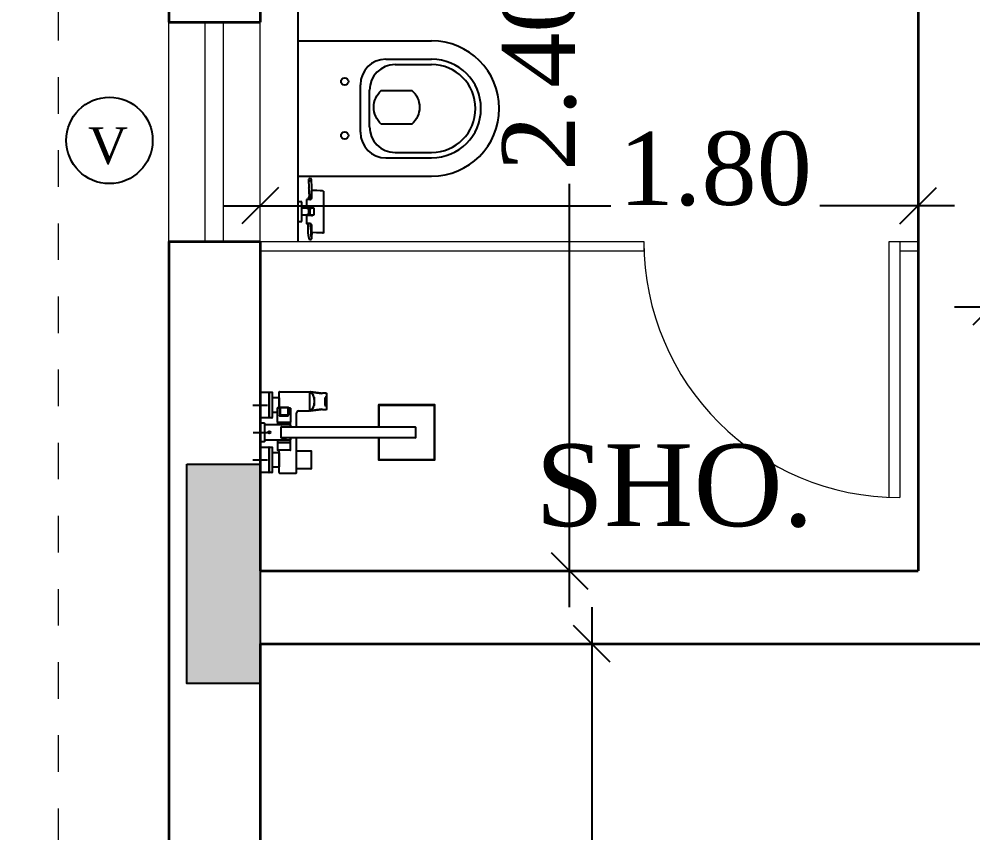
# Model space of a CAD drawing. Header units: metres. Extents: x 503482 to 1007323, y 2781056 to 5562345.
# Drawn here: x 503506.252 to 503508.861, y 2781136.259 to 2781138.485 of the extents above; entities that cross this region are included whole.
import ezdxf

# ---------------------------------------------------------------- set-up
doc = ezdxf.new("R2010")
doc.units = ezdxf.units.M
doc.header["$LTSCALE"] = 10
doc.header["$MEASUREMENT"] = 0
doc.header["$PDMODE"] = 3
doc.linetypes.add('HIDDEN', pattern=[0.375, 0.25, -0.125])
doc.layers.get('0').update_dxf_attribs({"linetype": 'CONTINUOUS'})
doc.layers.get('DEFPOINTS').update_dxf_attribs({"linetype": 'CONTINUOUS'})
for name, color, linetype, lineweight in [('01 wall', 4, 'CONTINUOUS', 35), ('01_WALLS', 7, 'CONTINUOUS', 25), ('S-TIE BEAM', 3, 'CONTINUOUS', 25), ('TEXT', 254, 'CONTINUOUS', 13), ('WINDOW', 5, 'CONTINUOUS', 9)]:
    doc.layers.add(name, color=color, linetype=linetype, lineweight=lineweight)
for name, color, linetype in [('FUR', 31, 'CONTINUOUS'), ('IDS_FIXT', 31, 'CONTINUOUS'), ('S-COL', 6, 'CONTINUOUS'), ('S-COL HATCH', 161, 'CONTINUOUS')]:
    doc.layers.add(name, color=color, linetype=linetype)
doc.styles.add('AREAL', font='times.ttf')
doc.dimstyles.new('bdc-1-100-A', dxfattribs={"dimtxt": 0.2, "dimasz": 0.1, "dimexe": 0, "dimexo": 0, "dimgap": 0.05, "dimtad": 1, "dimzin": 7, "dimdsep": 46, "dimtxsty": 'AREAL', "dimblk": 'OBLIQUE', "dimcen": 0.001, "dimdle": 0.1, "dimse1": 1, "dimse2": 1, "dimclrd": 15, "dimclre": 8, "dimclrt": 3, "dimadec": 0, "dimazin": 0, "dimtfac": 1, "dimtix": 1, "dimtmove": 2, "dimatfit": 3, "dimldrblk": 'OBLIQUE', "dimfxl": 0.1, "dimtolj": 1, "dimtzin": 0, "dimlwe": 5, "dimarcsym": 0})

# ---------------------------------------------------------------- blocks, each defined once
blk = doc.blocks.new('A$Ca7303c29')
at = {"layer": 'S-COL HATCH', "ltscale": 0.04}
h = blk.add_hatch(color=161, dxfattribs=at)
h.dxf.hatch_style = 1
h.paths.add_polyline_path([(-0.1, -9.0088), (0.1, -9.0088), (0.1, -9.6088), (-0.1, -9.6088)])
at = {"layer": 'S-COL', "color": 6, "ltscale": 0.04}
blk.add_lwpolyline([(-0.1, -9.0088), (0.1, -9.0088), (0.1, -9.6088), (-0.1, -9.6088)], close=True, dxfattribs=at)
blk = doc.blocks.new('_Oblique')
at = {"color": 0, "linetype": 'ByBlock', "lineweight": -2}
blk.add_line((-0.5, -0.5), (0.5, 0.5), dxfattribs=at)
blk = doc.blocks.new('*D695')
at = {"layer": '01_WALLS', "color": 15, "linetype": 'Continuous', "lineweight": -2, "ltscale": 0.04, "transparency": 16777216}
blk.add_line((503507.8186, 2781136.8765), (503507.8186, 2781133.0765), dxfattribs=at)
at = {"layer": 'DEFPOINTS', "color": 0, "ltscale": 0.04, "transparency": 16777216}
for p in [(503508.4838, 2781136.7765), (503507.8186, 2781133.1765), (503508.2112, 2781133.1765)]:
    blk.add_point(p, dxfattribs=at)
at = {"layer": '01_WALLS', "color": 15, "lineweight": -2, "ltscale": 0.04, "transparency": 16777216, "xscale": 0.1, "yscale": 0.1, "zscale": 0.1}
for p, rotation in [((503507.8186, 2781136.7765), 90), ((503507.8186, 2781133.1765), 270)]:
    blk.add_blockref('_Oblique', p, dxfattribs=dict(at, rotation=rotation))
at = {"layer": '01_WALLS', "color": 3, "lineweight": 5, "ltscale": 0.04, "transparency": 16777216, "insert": (503507.5783, 2781135.1801), "char_height": 0.2, "attachment_point": 5, "rotation": 90, "style": 'AREAL'}
blk.add_mtext('\\A1;3.60', dxfattribs=at)
blk = doc.blocks.new('*D697')
at = {"layer": '01_WALLS', "color": 15, "linetype": 'Continuous', "lineweight": -2, "ltscale": 0.04, "transparency": 16777216}
for p, q in [((503506.8112, 2781137.9748), (503507.8704, 2781137.9748)), ((503508.8112, 2781137.9748), (503508.4421, 2781137.9748))]:
    blk.add_line(p, q, dxfattribs=at)
at = {"layer": 'DEFPOINTS', "color": 0, "ltscale": 0.04, "transparency": 16777216}
for p in [(503508.7112, 2781138.3217), (503506.9112, 2781138.2217), (503508.7112, 2781137.9748)]:
    blk.add_point(p, dxfattribs=at)
at = {"layer": '01_WALLS', "color": 15, "lineweight": -2, "ltscale": 0.04, "transparency": 16777216, "xscale": 0.1, "yscale": 0.1, "zscale": 0.1, "rotation": 180}
blk.add_blockref('_Oblique', (503506.9112, 2781137.9748), dxfattribs=at)
at = {"layer": '01_WALLS', "color": 15, "lineweight": -2, "ltscale": 0.04, "transparency": 16777216, "xscale": 0.1, "yscale": 0.1, "zscale": 0.1}
blk.add_blockref('_Oblique', (503508.7112, 2781137.9748), dxfattribs=at)
at = {"layer": '01_WALLS', "color": 3, "lineweight": 5, "ltscale": 0.04, "transparency": 16777216, "insert": (503508.1563, 2781138.0748), "char_height": 0.2, "attachment_point": 5, "style": 'AREAL'}
blk.add_mtext('\\A1;1.80', dxfattribs=at)
blk = doc.blocks.new('*D698')
at = {"layer": '01_WALLS', "color": 15, "linetype": 'Continuous', "lineweight": -2, "ltscale": 0.04, "transparency": 16777216}
for p, q in [((503507.7574, 2781139.4765), (503507.7574, 2781138.6344)), ((503507.7574, 2781136.8765), (503507.7574, 2781138.0345))]:
    blk.add_line(p, q, dxfattribs=at)
at = {"layer": 'DEFPOINTS', "color": 0, "ltscale": 0.04, "transparency": 16777216}
for p in [(503507.8112, 2781139.3765), (503507.7574, 2781136.9765), (503508.1112, 2781136.9765)]:
    blk.add_point(p, dxfattribs=at)
at = {"layer": '01_WALLS', "color": 15, "lineweight": -2, "ltscale": 0.04, "transparency": 16777216, "xscale": 0.1, "yscale": 0.1, "zscale": 0.1}
for p, rotation in [((503507.7574, 2781139.3765), 90), ((503507.7574, 2781136.9765), 270)]:
    blk.add_blockref('_Oblique', p, dxfattribs=dict(at, rotation=rotation))
at = {"layer": '01_WALLS', "color": 3, "lineweight": 5, "ltscale": 0.04, "transparency": 16777216, "insert": (503507.6753, 2781138.3345), "char_height": 0.2, "attachment_point": 5, "rotation": 90, "style": 'AREAL'}
blk.add_mtext('\\A1;2.40', dxfattribs=at)
blk = doc.blocks.new('*D705')
at = {"layer": '01_WALLS', "color": 15, "linetype": 'Continuous', "lineweight": -2, "ltscale": 0.04, "transparency": 16777216}
blk.add_line((503505.8163, 2781147.0265), (503505.8163, 2781128.7265), dxfattribs=at)
at = {"layer": 'DEFPOINTS', "color": 0, "ltscale": 0.04, "transparency": 16777216}
for p in [(503506.6612, 2781146.9265), (503505.8163, 2781128.8265), (503506.6612, 2781128.8265)]:
    blk.add_point(p, dxfattribs=at)
at = {"layer": '01_WALLS', "color": 15, "lineweight": -2, "ltscale": 0.04, "transparency": 16777216, "xscale": 0.1, "yscale": 0.1, "zscale": 0.1}
for p, rotation in [((503505.8163, 2781146.9265), 90), ((503505.8163, 2781128.8265), 270)]:
    blk.add_blockref('_Oblique', p, dxfattribs=dict(at, rotation=rotation))
at = {"layer": '01_WALLS', "color": 3, "lineweight": 5, "ltscale": 0.04, "transparency": 16777216, "insert": (503505.6642, 2781137.8765), "char_height": 0.2, "attachment_point": 5, "rotation": 90, "style": 'AREAL'}
blk.add_mtext('\\A1;18.10', dxfattribs=at)
blk = doc.blocks.new('*D715')
at = {"layer": '01_WALLS', "color": 15, "linetype": 'Continuous', "lineweight": -2, "ltscale": 0.04, "transparency": 16777216}
blk.add_line((503508.8112, 2781137.6985), (503510.5112, 2781137.6985), dxfattribs=at)
at = {"layer": 'DEFPOINTS', "color": 0, "ltscale": 0.04, "transparency": 16777216}
for p in [(503510.4112, 2781137.6985), (503508.9112, 2781136.9765), (503510.4112, 2781136.9765)]:
    blk.add_point(p, dxfattribs=at)
at = {"layer": '01_WALLS', "color": 15, "lineweight": -2, "ltscale": 0.04, "transparency": 16777216, "xscale": 0.1, "yscale": 0.1, "zscale": 0.1, "rotation": 180}
blk.add_blockref('_Oblique', (503508.9112, 2781137.6985), dxfattribs=at)
at = {"layer": '01_WALLS', "color": 15, "lineweight": -2, "ltscale": 0.04, "transparency": 16777216, "xscale": 0.1, "yscale": 0.1, "zscale": 0.1}
blk.add_blockref('_Oblique', (503510.4112, 2781137.6985), dxfattribs=at)
at = {"layer": '01_WALLS', "color": 3, "lineweight": 5, "ltscale": 0.04, "transparency": 16777216, "insert": (503509.6612, 2781137.8505), "char_height": 0.2, "attachment_point": 5, "style": 'AREAL'}
blk.add_mtext('\\A1;1.50', dxfattribs=at)
blk = doc.blocks.new('A$C2DCC5874')
blk.add_wipeout([(0, 185), (0, 550), (370, 550), (370, 185), (369.9, 180.6), (369.9, 178.1), (369.6, 173.1), (369.4, 170.1), (369.1, 166.6), (368.7, 163.1), (368.4, 160.6), (368, 158.1), (367.5, 154.6), (366.9, 151.2), (366.4, 148.7), (365.8, 145.6), (365.2, 143.2), (364.5, 140.2), (363.8, 137.5), (362.9, 134.1), (361.4, 129.2), (360.2, 125.6), (358.6, 121.2), (356.6, 116), (354.3, 110.4), (351.6, 104.7), (349.3, 99.9), (346.4, 94.6), (343.7, 90), (341, 85.6), (337.9, 80.9), (335.2, 77), (331.4, 71.9), (328.4, 68.1), (324.8, 63.8), (321.4, 60), (318.2, 56.7), (314.8, 53.1), (311.1, 49.7), (308.5, 47.3), (306.2, 45.2), (303.2, 42.7), (301.5, 41.3), (299.9, 40), (297.7, 38.3), (295.4, 36.5), (292.8, 34.6), (291, 33.4), (288, 31.3), (285, 29.3), (281.7, 27.3), (278.8, 25.6), (276.1, 24), (272.8, 22.2), (269.4, 20.4), (265.4, 18.4), (262.2, 16.9), (259, 15.4), (255.4, 13.9), (251.7, 12.4), (246.4, 10.5), (240.5, 8.5), (236.3, 7.3), (231.1, 5.8), (227.8, 5), (223.2, 4), (218.3, 3), (213.9, 2.3), (210.9, 1.8), (207.3, 1.3), (202.4, 0.8), (198.3, 0.5), (194.8, 0.3), (191.8, 0.1), (187.8, 0), (185, 0), (181.8, 0), (177.8, 0.1), (174.3, 0.3), (169.9, 0.6), (164.4, 1.2), (160.4, 1.6), (155.9, 2.3), (150.9, 3.2), (146.4, 4.1), (142.3, 5), (134.8, 6.9), (128.9, 8.7), (122, 11.1), (114.2, 14.1), (109, 16.4), (103.1, 19.1), (98.1, 21.7), (91.3, 25.5), (85.5, 29.1), (81.8, 31.5), (76.4, 35.2), (72.5, 38.1), (66.6, 42.9), (61.5, 47.2), (57.1, 51.3), (52.3, 56.1), (47.1, 61.7), (45.1, 63.9), (42, 67.7), (39.1, 71.3), (36.7, 74.4), (34, 78.2), (31.1, 82.3), (28.9, 85.7), (25.3, 91.6), (19.9, 101.6), (16.2, 109.3), (13.1, 116.7), (10.4, 123.8), (7.6, 132.6), (5, 142.2), (2.7, 153.7), (1.2, 164), (0.5, 171.1), (0.1, 177.6), (0, 181.1)]).dxf.layer = 'IDS_FIXT'
at = {"color": 250}
blk.add_lwpolyline([(142.5, 322.8, -0.447873), (234.3, 322.8), (234.3, 239.5, -0.464457), (142.5, 239.5)], format="xyb", close=True, dxfattribs=at)
for centre in [(111.3, 422.8), (258.7, 422.8)]:
    blk.add_circle(centre, 10, dxfattribs=at)
at = {"layer": 'IDS_FIXT'}
for p, q in [((0, 550), (0, 185)), ((0, 550), (370, 550)), ((370, 550), (370, 185)), ((120, 380), (250, 380)), ((135, 355), (235, 355)), ((50, 310), (50, 185)), ((320, 310), (320, 185)), ((65, 285), (65, 185)), ((305, 285), (305, 185))]:
    blk.add_line(p, q, dxfattribs=at)
for centre, radius, start, end in [((120, 310), 70, 90, 180), ((250, 310), 70, 0, 90), ((135, 285), 70, 90, 180), ((235, 285), 70, 0, 90), ((185, 185), 185, 180, 0), ((185, 185), 135, 180, 0), ((185, 185), 120, 180, 0)]:
    blk.add_arc(centre, radius, start, end, dxfattribs=at)
blk = doc.blocks.new('A$C544C7C26')
for p, q in [((57.7, 107.8), (35.7, 107.8)), ((41.6, 130.3), (95.6, 130.3)), ((41.6, 130.3), (41.6, 120.3)), ((41.6, 120.3), (95.6, 120.3)), ((59.6, 120.3), (59.6, 105.3)), ((77.6, 105.3), (77.6, 120.3)), ((101.7, 107.8), (79.7, 107.8)), ((95.6, 120.3), (95.6, 130.3)), ((4, 103.4), (-4.4, 101.4)), ((-2.6, 93.6), (5.8, 95.6)), ((11.2, 93.5), (27.7, 93.5)), ((11.2, 92.6), (11.2, 93.5)), ((11.2, 91.9), (11.2, 93.5)), ((11.2, 92.6), (27.7, 92.6)), ((11.2, 91.1), (11.2, 92.6)), ((35.8, 104.3), (26.8, 104.3)), ((26.8, 96.3), (35.1, 96.3)), ((33.6, 94.9), (33.7, 94)), ((57.8, 94), (57.7, 92.6)), ((60.2, 104.3), (57.8, 104.3)), ((57.8, 96.3), (60.2, 96.3)), ((57.9, 92.4), (59.6, 92.4)), ((59.6, 95.3), (59.6, 86.3)), ((59.6, 86.3), (77.6, 86.3)), ((76.5, 102.3), (61, 102.3)), ((76.5, 98.3), (61, 98.3)), ((76.3, 101.3), (61.2, 101.3)), ((76.3, 99.3), (61.2, 99.3)), ((79.8, 104.3), (77.2, 104.3)), ((77.2, 96.3), (79.8, 96.3)), ((77.6, 86.3), (77.6, 95.3)), ((77.6, 92.4), (79.5, 92.4)), ((79.7, 93.5), (79.8, 94.9)), ((79.7, 92.6), (79.8, 94)), ((79.7, 93), (79.7, 94)), ((79.7, 94), (79.7, 94)), ((103.8, 104.3), (101.8, 104.3)), ((102.5, 96.3), (103.8, 96.3)), ((116.7, 100.4), (103.9, 100.4)), ((103.9, 94.9), (103.9, 94)), ((109.7, 93.5), (126.2, 93.5)), ((109.7, 92.6), (126.2, 92.6)), ((126.2, 92.6), (126.2, 93.5)), ((126.2, 92.6), (126.2, 91.1)), ((155.9, 102), (134, 100.8)), ((134.4, 92.8), (156.4, 94)), ((9.8, 62.5), (9.8, 62.7)), ((9.8, 61.5), (9.8, 62.5)), ((9.8, 61.5), (9.8, 61.7)), ((124.8, 61.5), (9.8, 61.5)), ((124.8, 61.7), (124.8, 61.5))]:
    blk.add_line(p, q)
for centre, radius, start, end in [((22, -62), 166.4, 88.3507, 96.2301), ((46.7, 98.5), 14.6, 27.8565, 27.8613), ((50.1, 99.3), 11.3, 15.457, 32.1791), ((46.7, 98.5), 14.6, 23.538, 27.7347), ((90.6, 98.5), 14.6, 152.1438, 164.7878), ((-3.8, 97.3), 4.18, 99.5044, 179.4884), ((23.5, -116.7), 213, 89.0902, 94.7544), ((31.3, 98.8), 4.56, 301.6395, 3.6668), ((30.4, 98.4), 5.46, 306.8406, 4.7422), ((50, 101.4), 11.4, 327.9137, 344.4503), ((47, 102), 14.3, 331.9817, 331.9863), ((47, 102), 14.3, 332.2266, 336.3825), ((53.9, 100.3), 7.38, 352.2125, 7.7875), ((55.3, 100.1), 7.21, 9.2832, 17.4607), ((55.3, 100.5), 7.21, 342.5393, 350.7168), ((82.5, 100.1), 7.52, 163.244, 171.0688), ((82.5, 100.5), 7.52, 188.9312, 196.756), ((83.9, 100.3), 7.73, 172.5666, 187.4334), ((90.3, 102), 14.3, 195.0556, 208.0134), ((106.3, 98.7), 4.51, 182.691, 237.5266), ((118, 442), 341.6, 269.7845, 272.6774), ((118, 440.6), 348.2, 271.35, 272.6959)]:
    blk.add_arc(centre, radius, start, end)
for centre, major_axis, ratio, start_param, end_param in [((35.7, 100.3), (0, -7.5), 0.015363, 1.375845, 4.149853), ((35.7, 100.3), (0, -6.5), 0.015363, 1.375845, 4.049515), ((57.7, 100.3), (0, -7.5), 0.015363, 0.580875, 3.141593), ((79.7, 100.3), (0, -7.5), 0.015363, 0.580875, 4.149853), ((79.7, 100.3), (0, -6.5), 0.015363, 0.580875, 4.049515), ((101.7, 100.3), (0, -7.5), 0.015363, 1.375845, 3.141593), ((9.7, 242.4), (0, -180), 0.015363, 0.057276, 0.580875), ((9.7, 242.4), (0, -181), 0.015363, 0.057276, 0.580875), ((27.8, 97.9), (-8, -0.08), 0.548691, 1.55242, 2.378798), ((27.8, 97), (-8, -0.08), 0.548691, 1.55242, 2.378798), ((68.7, 93.5), (11, 0.1), 0.548691, 3.19458, 3.379915), ((68.7, 92.6), (11, 0.1), 0.548691, 3.123216, 3.379915), ((68.7, 93.5), (11, 0.1), 0.548691, 6.00811, 6.264809), ((68.7, 92.6), (11, 0.1), 0.548691, 6.00811, 6.264809), ((79.7, 100.3), (0, -7.5), 0.015363, -1.00826, -0.214095), ((79.7, 100.3), (0, -6.5), 0.015363, -0.907923, -0.214095), ((103.8, 100.3), (0, -4), 0.015363, 1.615364, 3.141593), ((103.8, 100.3), (0, 4), 1, 3.141593, 5.951438), ((109.8, 97.9), (-8, -0.08), 0.548691, 0.726041, 1.55242), ((109.8, 97), (-8, -0.08), 0.548691, 0.726041, 1.55242), ((124.7, 242.4), (0, -181), 0.015363, 0.057276, 0.580875), ((156.1, 98), (0.22, -3.99), 0.777677, 1.499877, 4.641469), ((156.1, 98), (-0.22, 3.99), 0.777677, 1.499877, 4.641469)]:
    blk.add_ellipse(centre, major_axis=major_axis, ratio=ratio, start_param=start_param, end_param=end_param)
for points, knots in [([(-7.9, 97.4), (-7.9, 97.3), (-7.9, 97.2), (-7.9, 96.9), (-7.8, 96.5), (-7.7, 96), (-7.6, 95.7), (-7.4, 95.3), (-7.2, 95), (-6.9, 94.7), (-6.7, 94.4), (-6.4, 94.2), (-6.2, 94), (-5.9, 93.8), (-5.7, 93.7), (-5.4, 93.6), (-5.2, 93.5), (-5, 93.4), (-4.8, 93.4), (-4.5, 93.3), (-4.3, 93.2), (-3.9, 93.2), (-3.4, 93.1), (-2.9, 93), (-2.4, 93), (-1.8, 92.9), (-1.2, 92.9), (-0.6, 92.8), (0, 92.8), (0.7, 92.7), (1.4, 92.7), (2.2, 92.7), (2.9, 92.6), (3.7, 92.6), (4.6, 92.6), (5.4, 92.6), (6.3, 92.5), (7.2, 92.5), (8.2, 92.5), (9.1, 92.5), (10.1, 92.4), (10.8, 92.4), (11.2, 92.4), (11.2, 92.4)], [0, 0, 0, 0, 0.000694, 0.0127941, 0.024624, 0.036207, 0.04756, 0.0586902, 0.0695963, 0.0802666, 0.0906802, 0.1008212, 0.1107092, 0.1204385, 0.1301992, 0.1401994, 0.1507625, 0.1623201, 0.1754435, 0.1909665, 0.2102986, 0.236432, 0.2783288, 0.3098888, 0.3395912, 0.3709938, 0.4011324, 0.4305309, 0.4594682, 0.4880961, 0.5165057, 0.5447558, 0.5728858, 0.6009236, 0.6288891, 0.6567973, 0.6846593, 0.7124841, 0.7402783, 0.7680474, 0.795796, 0.8235277, 0.8258499, 0.8258499, 0.8258499, 0.8258499]), ([(58.1, 91.9), (58.3, 91.3), (58.8, 90.7), (59.5, 90.1), (59.6, 90.1), (59.6, 90)], [0, 0, 0, 0, 0.125, 0.125, 0.1337897, 0.1337897, 0.1337897, 0.1337897]), ([(58.1, 91.1), (58.4, 90.4), (58.8, 89.8), (59.5, 89.3), (59.6, 89.2), (59.6, 89.2)], [0, 0, 0, 0, 0.125, 0.125, 0.1335937, 0.1335937, 0.1335937, 0.1335937]), ([(101.8, 98.9), (101.8, 98.3), (101.9, 97.8), (102, 97.1), (102, 96.8), (102.2, 96.4), (102.2, 96.2), (102.5, 95.6), (102.7, 95.2), (103.1, 94.7), (103.2, 94.6), (103.5, 94.3), (103.7, 94.2), (103.9, 94)], [0, 0, 0, 0, 0.25, 0.25, 0.375, 0.375, 0.5, 0.5, 0.75, 0.75, 0.875, 0.875, 1, 1, 1, 1])]:
    blk.add_open_spline(points, degree=3, knots=knots)
for points in [[(77.7, 90), (78.4, 90.6), (79, 91.2), (79.3, 91.9)], [(77.7, 89.2), (78.4, 89.7), (79, 90.4), (79.3, 91.1)]]:
    blk.add_open_spline(points, degree=3)
blk = doc.blocks.new('BATH DOOR')
at = {"layer": 'WINDOW'}
for p, q in [((503419.7145, 2781303.5966), (503419.7145, 2781304.3834)), ((503419.7145, 2781304.3834), (503419.7473, 2781304.3834)), ((503419.7473, 2781304.3834), (503419.7473, 2781303.5959))]:
    blk.add_line(p, q, dxfattribs=at)
blk.add_arc((503419.7473, 2781304.3834), 0.7875, 180, 270, dxfattribs=at)
blk = doc.blocks.new('SHOWER')
at = {"layer": 'FUR'}
for p, q in [((503421.6089, 2781302.9297), (503421.6089, 2781302.9987)), ((503421.6089, 2781302.9842), (503421.6089, 2781302.9442)), ((503421.6094, 2781302.9992), (503421.6329, 2781302.9992)), ((503421.633, 2781302.9991), (503421.6329, 2781302.9992)), ((503421.6329, 2781302.9987), (503421.6329, 2781302.9297)), ((503421.6334, 2781302.9987), (503421.633, 2781302.9991)), ((503421.6337, 2781302.9991), (503421.6334, 2781302.9987)), ((503421.6334, 2781302.9987), (503421.6334, 2781302.9297)), ((503421.6339, 2781302.9992), (503421.6337, 2781302.9991)), ((503421.6339, 2781302.9992), (503421.6414, 2781302.9992)), ((503421.6339, 2781302.9297), (503421.6339, 2781302.9987)), ((503421.6419, 2781302.9987), (503421.6419, 2781302.9297)), ((503421.6607, 2781302.9835), (503421.6419, 2781302.9835)), ((503421.6609, 2781302.9833), (503421.6609, 2781302.9567)), ((503421.6612, 2781302.9567), (503421.6612, 2781302.9992)), ((503421.6622, 2781303.0002), (503421.7437, 2781303.0002)), ((503421.7447, 2781302.9492), (503421.7447, 2781302.9992)), ((503421.7468, 2781302.9993), (503421.7468, 2781302.9996)), ((503421.7468, 2781302.9985), (503421.7468, 2781302.9993)), ((503421.7468, 2781302.9993), (503421.7468, 2781302.9993)), ((503421.7468, 2781302.9982), (503421.7468, 2781302.9985)), ((503421.7468, 2781302.9971), (503421.7468, 2781302.9982)), ((503421.7477, 2781302.9977), (503421.747, 2781302.9979)), ((503421.7761, 2781302.9966), (503421.7473, 2781303.0001)), ((503421.7473, 2781302.9998), (503421.7633, 2781302.9975)), ((503421.7565, 2781302.9852), (503421.7565, 2781302.9633)), ((503421.7573, 2781302.9816), (503421.7565, 2781302.9815)), ((503421.7565, 2781302.9815), (503421.7573, 2781302.9815)), ((503421.7633, 2781302.9975), (503421.7767, 2781302.9958)), ((503421.7869, 2781302.9637), (503421.7869, 2781302.9847)), ((503421.7913, 2781302.9958), (503421.7889, 2781302.9961)), ((503421.5889, 2781302.9642), (503421.6289, 2781302.9642)), ((503421.6565, 2781302.9172), (503421.6565, 2781302.9557)), ((503421.6575, 2781302.9567), (503421.6622, 2781302.9567)), ((503421.6612, 2781302.9747), (503421.6609, 2781302.9747)), ((503421.6622, 2781302.9582), (503421.6622, 2781302.9352)), ((503421.6627, 2781302.9587), (503421.6857, 2781302.9587)), ((503421.6637, 2781302.9372), (503421.6637, 2781302.9562)), ((503421.6637, 2781302.9547), (503421.6638, 2781302.9547)), ((503421.6638, 2781302.9537), (503421.6637, 2781302.9537)), ((503421.6638, 2781302.9567), (503421.6639, 2781302.9567)), ((503421.6638, 2781302.9372), (503421.6638, 2781302.9562)), ((503421.6638, 2781302.9561), (503421.6638, 2781302.9547)), ((503421.6638, 2781302.9537), (503421.6638, 2781302.9397)), ((503421.6647, 2781302.9572), (503421.6837, 2781302.9572)), ((503421.6647, 2781302.9571), (503421.6837, 2781302.9571)), ((503421.6648, 2781302.9571), (503421.6662, 2781302.9571)), ((503421.6648, 2781302.9571), (503421.6648, 2781302.9571)), ((503421.6662, 2781302.9571), (503421.6662, 2781302.9572)), ((503421.6672, 2781302.9572), (503421.6672, 2781302.9571)), ((503421.6672, 2781302.9571), (503421.6836, 2781302.9571)), ((503421.6844, 2781302.9567), (503421.6846, 2781302.9567)), ((503421.6846, 2781302.9562), (503421.6846, 2781302.9372)), ((503421.6846, 2781302.9559), (503421.6846, 2781302.9561)), ((503421.6846, 2781302.9559), (503421.6847, 2781302.9559)), ((503421.6847, 2781302.9555), (503421.6846, 2781302.9555)), ((503421.6847, 2781302.9549), (503421.6846, 2781302.9549)), ((503421.6847, 2781302.9562), (503421.6847, 2781302.9372)), ((503421.6862, 2781302.9582), (503421.6862, 2781302.9352)), ((503421.6862, 2781302.9567), (503421.6908, 2781302.9567)), ((503421.6872, 2781302.955), (503421.6862, 2781302.955)), ((503421.6862, 2781302.952), (503421.6872, 2781302.952)), ((503421.6877, 2781302.9545), (503421.6877, 2781302.9525)), ((503421.6918, 2781302.9557), (503421.6918, 2781302.9172)), ((503421.7473, 2781302.9483), (503421.7761, 2781302.9519)), ((503421.7573, 2781302.9669), (503421.7565, 2781302.9669)), ((503421.7565, 2781302.9669), (503421.7573, 2781302.9669)), ((503421.7767, 2781302.9526), (503421.7633, 2781302.951)), ((503421.7889, 2781302.9523), (503421.7913, 2781302.9526)), ((503421.9335, 2781302.9042), (503421.9335, 2781302.9651)), ((503421.9338, 2781302.9654), (503422.0856, 2781302.9654)), ((503421.9345, 2781302.9042), (503421.9345, 2781302.9642)), ((503421.9347, 2781302.9644), (503422.0847, 2781302.9644)), ((503421.9347, 2781302.9042), (503421.9347, 2781302.964)), ((503421.9349, 2781302.9642), (503422.0845, 2781302.9642)), ((503422.0847, 2781302.964), (503422.0847, 2781302.8144)), ((503422.0849, 2781302.9642), (503422.0849, 2781302.8142)), ((503422.0859, 2781302.9651), (503422.0859, 2781302.8133)), ((503421.6329, 2781302.9292), (503421.6094, 2781302.9292)), ((503421.6329, 2781302.9292), (503421.633, 2781302.9294)), ((503421.633, 2781302.9294), (503421.6334, 2781302.9297)), ((503421.6334, 2781302.9297), (503421.6337, 2781302.9294)), ((503421.6337, 2781302.9294), (503421.6339, 2781302.9292)), ((503421.6414, 2781302.9292), (503421.6339, 2781302.9292)), ((503421.6419, 2781302.945), (503421.6565, 2781302.945)), ((503421.6627, 2781302.9347), (503421.6857, 2781302.9347)), ((503421.6638, 2781302.9482), (503421.6637, 2781302.9482)), ((503421.6637, 2781302.9452), (503421.6638, 2781302.9452)), ((503421.6637, 2781302.9397), (503421.6638, 2781302.9397)), ((503421.6638, 2781302.9387), (503421.6637, 2781302.9387)), ((503421.6638, 2781302.9387), (503421.6638, 2781302.9373)), ((503421.6837, 2781302.9363), (503421.6647, 2781302.9363)), ((503421.6837, 2781302.9362), (503421.6647, 2781302.9362)), ((503421.6662, 2781302.9362), (503421.6662, 2781302.9363)), ((503421.6672, 2781302.9363), (503421.6672, 2781302.9362)), ((503421.6846, 2781302.9385), (503421.6847, 2781302.9385)), ((503421.6847, 2781302.9379), (503421.6846, 2781302.9379)), ((503421.6846, 2781302.9373), (503421.6846, 2781302.9375)), ((503421.6847, 2781302.9375), (503421.6846, 2781302.9375)), ((503421.6872, 2781302.9505), (503421.6862, 2781302.9505)), ((503421.6862, 2781302.9475), (503421.6872, 2781302.9475)), ((503421.6872, 2781302.946), (503421.6862, 2781302.946)), ((503421.6862, 2781302.943), (503421.6872, 2781302.943)), ((503421.6872, 2781302.9414), (503421.6862, 2781302.9414)), ((503421.6862, 2781302.9384), (503421.6872, 2781302.9384)), ((503421.6877, 2781302.95), (503421.6877, 2781302.948)), ((503421.6877, 2781302.9435), (503421.6877, 2781302.9455)), ((503421.6877, 2781302.9389), (503421.6877, 2781302.9409)), ((503421.7087, 2781302.9042), (503421.7087, 2781302.9432)), ((503421.7137, 2781302.9482), (503421.7437, 2781302.9482)), ((503421.7468, 2781302.9503), (503421.7468, 2781302.9514)), ((503421.7468, 2781302.9499), (503421.7468, 2781302.9503)), ((503421.7468, 2781302.9491), (503421.7468, 2781302.9499)), ((503421.7468, 2781302.9488), (503421.7468, 2781302.9491)), ((503421.747, 2781302.9506), (503421.7477, 2781302.9507)), ((503421.7633, 2781302.951), (503421.7473, 2781302.9486)), ((503421.6097, 2781302.9136), (503421.6097, 2781302.9152)), ((503421.6097, 2781302.9152), (503421.6202, 2781302.9151)), ((503421.6097, 2781302.9136), (503421.6097, 2781302.8648)), ((503421.6097, 2781302.9092), (503421.6097, 2781302.8692)), ((503421.6207, 2781302.9146), (503421.6207, 2781302.9135)), ((503421.6207, 2781302.9135), (503421.6207, 2781302.8649)), ((503421.6912, 2781302.9097), (503421.6207, 2781302.9097)), ((503421.6565, 2781302.9165), (503421.6565, 2781302.9097)), ((503421.6567, 2781302.917), (503421.6575, 2781302.917)), ((503421.6575, 2781302.9167), (503421.6567, 2781302.9167)), ((503421.6575, 2781302.917), (503421.6908, 2781302.917)), ((503421.6575, 2781302.9167), (503421.6908, 2781302.9167)), ((503421.6612, 2781302.9167), (503421.6612, 2781302.917)), ((503421.6657, 2781302.917), (503421.6657, 2781302.9167)), ((503421.6667, 2781302.8747), (503421.6667, 2781302.9037)), ((503421.6667, 2781302.8747), (503421.6667, 2781302.9037)), ((503421.6672, 2781302.9042), (503422.0332, 2781302.9042)), ((503421.6672, 2781302.9042), (503421.6812, 2781302.9042)), ((503421.6722, 2781302.9167), (503421.6722, 2781302.917)), ((503421.6762, 2781302.9167), (503421.6762, 2781302.917)), ((503421.6826, 2781302.9167), (503421.6826, 2781302.917)), ((503421.6908, 2781302.917), (503421.6916, 2781302.917)), ((503421.6917, 2781302.9167), (503421.6908, 2781302.9167)), ((503421.6917, 2781302.9092), (503421.6917, 2781302.9042)), ((503421.6919, 2781302.9042), (503421.6918, 2781302.9165)), ((503422.0337, 2781302.9037), (503422.0337, 2781302.8747)), ((503421.5897, 2781302.8892), (503421.6297, 2781302.8892)), ((503422.0332, 2781302.8742), (503421.6672, 2781302.8742)), ((503421.6672, 2781302.8742), (503421.6812, 2781302.8742)), ((503421.6917, 2781302.8742), (503421.6917, 2781302.8692)), ((503421.6922, 2781302.8619), (503421.6921, 2781302.8742)), ((503421.7087, 2781302.7792), (503421.7087, 2781302.8742)), ((503421.9335, 2781302.8133), (503421.9335, 2781302.8742)), ((503421.9345, 2781302.8142), (503421.9345, 2781302.8742)), ((503421.9347, 2781302.8144), (503421.9347, 2781302.8742)), ((503421.6089, 2781302.7797), (503421.6089, 2781302.8487)), ((503421.6094, 2781302.8492), (503421.6329, 2781302.8492)), ((503421.6097, 2781302.8632), (503421.6097, 2781302.8648)), ((503421.6202, 2781302.8633), (503421.6097, 2781302.8632)), ((503421.6207, 2781302.8687), (503421.6912, 2781302.8687)), ((503421.6207, 2781302.8649), (503421.6207, 2781302.8638)), ((503421.633, 2781302.8491), (503421.6329, 2781302.8492)), ((503421.6329, 2781302.8487), (503421.6329, 2781302.7797)), ((503421.6334, 2781302.8487), (503421.633, 2781302.8491)), ((503421.6337, 2781302.8491), (503421.6334, 2781302.8487)), ((503421.6334, 2781302.8487), (503421.6334, 2781302.7797)), ((503421.6339, 2781302.8492), (503421.6337, 2781302.8491)), ((503421.6339, 2781302.8492), (503421.6414, 2781302.8492)), ((503421.6339, 2781302.7797), (503421.6339, 2781302.8487)), ((503421.6419, 2781302.8487), (503421.6419, 2781302.7797)), ((503421.6562, 2781302.8687), (503421.6562, 2781302.8619)), ((503421.6562, 2781302.8613), (503421.6564, 2781302.841)), ((503421.6564, 2781302.8617), (503421.6572, 2781302.8617)), ((503421.6564, 2781302.8615), (503421.6572, 2781302.8615)), ((503421.6912, 2781302.8617), (503421.6572, 2781302.8617)), ((503421.6572, 2781302.8615), (503421.6912, 2781302.8615)), ((503421.6573, 2781302.8615), (503421.6575, 2781302.8617)), ((503421.6909, 2781302.8617), (503421.6911, 2781302.8615)), ((503421.6912, 2781302.8617), (503421.692, 2781302.8617)), ((503421.6912, 2781302.8615), (503421.692, 2781302.8615)), ((503421.692, 2781302.841), (503421.6922, 2781302.8613)), ((503421.6089, 2781302.8342), (503421.6089, 2781302.7942)), ((503421.6607, 2781302.8335), (503421.6419, 2781302.8335)), ((503421.6567, 2781302.8405), (503421.6567, 2781302.8405)), ((503421.6567, 2781302.8405), (503421.6574, 2781302.8405)), ((503421.691, 2781302.8405), (503421.6574, 2781302.8405)), ((503421.6609, 2781302.8333), (503421.6609, 2781302.7952)), ((503421.6612, 2781302.8247), (503421.6609, 2781302.8247)), ((503421.6612, 2781302.7792), (503421.6612, 2781302.8405)), ((503421.691, 2781302.8405), (503421.691, 2781302.8405)), ((503421.691, 2781302.8405), (503421.6917, 2781302.8405)), ((503421.6917, 2781302.8405), (503421.6917, 2781302.8405)), ((503421.7087, 2781302.8392), (503421.7482, 2781302.8392)), ((503421.7487, 2781302.8387), (503421.7487, 2781302.7897)), ((503421.5889, 2781302.8142), (503421.6289, 2781302.8142)), ((503421.6419, 2781302.795), (503421.6607, 2781302.795)), ((503421.6609, 2781302.8037), (503421.6612, 2781302.8037)), ((503422.0856, 2781302.813), (503421.9338, 2781302.813)), ((503422.0847, 2781302.814), (503421.9347, 2781302.814)), ((503422.0845, 2781302.8142), (503421.9349, 2781302.8142)), ((503421.6329, 2781302.7792), (503421.6094, 2781302.7792)), ((503421.6329, 2781302.7792), (503421.633, 2781302.7794)), ((503421.633, 2781302.7794), (503421.6334, 2781302.7797)), ((503421.6334, 2781302.7797), (503421.6337, 2781302.7794)), ((503421.6337, 2781302.7794), (503421.6339, 2781302.7792)), ((503421.6414, 2781302.7792), (503421.6339, 2781302.7792)), ((503421.6622, 2781302.7782), (503421.7077, 2781302.7782)), ((503421.7482, 2781302.7892), (503421.7087, 2781302.7892))]:
    blk.add_line(p, q, dxfattribs=at)
for radius in [0.00335, 0.00325]:
    blk.add_circle((503421.6339, 2781302.8892), radius, dxfattribs=at)
for centre, radius, start, end in [((503421.6094, 2781302.9987), 0.0005, 90, 180), ((503421.6334, 2781302.9987), 0.0005, 135, 180), ((503421.6334, 2781302.9987), 0.0005, 0, 45), ((503421.6414, 2781302.9987), 0.0005, 0, 90), ((503421.6607, 2781302.9833), 0.0002, 0, 90), ((503421.6622, 2781302.9992), 0.001, 90, 180), ((503421.7437, 2781302.9992), 0.001, 0, 90), ((503421.7366, 2781302.9742), 0.025, 47.7967, 71.095), ((503421.7473, 2781302.9993), 0.000501, 83.1724, 178.4629), ((503421.7468, 2781302.9999), 0.000631, 271.2257, 275.3816), ((503421.7471, 2781302.9982), 0.0003, 180, 260.0461), ((503421.7886, 2781302.9971), 0.0416, 178.965, 180.3829), ((503421.787, 2781302.9894), 0.00271, 270.0039, 274.0778), ((503421.7888, 2781302.9956), 0.0005, 82.948, 89.9437), ((503421.7912, 2781302.9954), 0.0005, 0.2136, 82.948), ((503415.7607, 2781302.9742), 6.031, 359.79918, 0.20082), ((503421.6575, 2781302.9557), 0.001, 90, 180), ((503421.6647, 2781302.9562), 0.001, 90, 180), ((503421.6742, 2781302.9467), 0.0118, 151.8064, 152.852), ((503421.6647, 2781302.9562), 0.0009, 90, 180), ((503421.6648, 2781302.9561), 0.001, 91.1748, 95.0251), ((503421.6648, 2781302.9561), 0.001, 90, 91.1748), ((503421.6742, 2781302.9467), 0.0118, 117.108, 118.1541), ((503421.6742, 2781302.9467), 0.0113, 111.6373, 112.9722), ((503421.6742, 2781302.9467), 0.0106, 99.5059, 102.3427), ((503421.6742, 2781302.9467), 0.0106, 77.6573, 80.4941), ((503421.6742, 2781302.9467), 0.0113, 67.0278, 68.3627), ((503421.6742, 2781302.9467), 0.0118, 61.8459, 62.892), ((503421.6837, 2781302.9562), 0.001, 0, 90), ((503421.6837, 2781302.9562), 0.0009, 0, 90), ((503421.6842, 2781302.9542), 0.0005, 1.1956, 36.863), ((503421.6872, 2781302.9545), 0.0005, 0, 90), ((503421.6872, 2781302.9525), 0.0005, 270, 0), ((503421.6908, 2781302.9557), 0.001, 0, 90), ((503421.7366, 2781302.9742), 0.025, 288.905, 312.2033), ((503421.787, 2781302.959), 0.00271, 85.9177, 89.9994), ((503421.7888, 2781302.9528), 0.0005, 270.0563, 277.052), ((503421.7912, 2781302.9531), 0.0005, 277.052, 359.7865), ((503421.9338, 2781302.9651), 0.0003, 90, 180), ((503421.9349, 2781302.964), 0.0002, 90, 180), ((503422.0845, 2781302.964), 0.0002, 0, 90), ((503422.0856, 2781302.9651), 0.0003, 0, 90), ((503421.6094, 2781302.9297), 0.0005, 180, 270), ((503421.6334, 2781302.9297), 0.0005, 180, 225), ((503421.6334, 2781302.9297), 0.0005, 315, 0), ((503421.6414, 2781302.9297), 0.0005, 270, 0), ((503421.6742, 2781302.9467), 0.0113, 156.9779, 158.311), ((503421.6742, 2781302.9467), 0.0106, 167.561, 170.3724), ((503421.6742, 2781302.9467), 0.0106, 189.6276, 192.439), ((503421.6742, 2781302.9467), 0.0113, 201.689, 203.0221), ((503421.6742, 2781302.9467), 0.0118, 207.148, 208.1936), ((503421.6647, 2781302.9372), 0.001, 180, 270), ((503421.6647, 2781302.9372), 0.0009, 180, 270), ((503421.6742, 2781302.9467), 0.0118, 241.7662, 242.811), ((503421.6742, 2781302.9467), 0.0113, 246.9272, 248.2582), ((503421.6742, 2781302.9467), 0.0106, 257.4636, 260.2492), ((503421.6742, 2781302.9467), 0.0106, 279.7508, 282.5364), ((503421.6742, 2781302.9467), 0.0113, 291.7418, 293.0728), ((503421.6742, 2781302.9467), 0.0118, 297.189, 298.2338), ((503421.6837, 2781302.9372), 0.001, 270, 0), ((503421.6837, 2781302.9372), 0.0009, 270, 0), ((503421.6842, 2781302.9392), 0.0005, 323.137, 358.8044), ((503421.6872, 2781302.95), 0.0005, 0, 90), ((503421.6872, 2781302.948), 0.0005, 270, 0), ((503421.6872, 2781302.9455), 0.0005, 0, 90), ((503421.6872, 2781302.9435), 0.0005, 270, 0), ((503421.6872, 2781302.9409), 0.0005, 0, 90), ((503421.6872, 2781302.9389), 0.0005, 270, 0), ((503421.7137, 2781302.9432), 0.005, 90, 180), ((503421.7437, 2781302.9492), 0.001, 270, 0), ((503421.7471, 2781302.9503), 0.0003, 100.1132, 180), ((503421.7473, 2781302.9491), 0.000491, 179.8065, 272.7715), ((503421.7473, 2781302.9491), 0.000501, 181.1524, 276.8324), ((503421.6202, 2781302.9146), 0.0005, 0, 89.5), ((503421.6567, 2781302.9172), 0.0002, 180, 270), ((503421.6567, 2781302.9165), 0.000203, 135.3311, 179.9668), ((503421.6617, 2781302.917), 0.0003, 180, 270), ((503421.6639, 2781302.9213), 0.00454, 264.5277, 270.0161), ((503421.6639, 2781302.917), 0.0003, 270, 0), ((503421.6672, 2781302.9037), 0.0005, 90, 180), ((503421.6672, 2781302.9037), 0.0005, 90, 180), ((503421.6845, 2781302.917), 0.0003, 180, 270.0006), ((503421.6845, 2781302.9213), 0.00454, 270.0372, 275.5189), ((503421.6866, 2781302.917), 0.0003, 270, 0), ((503421.6912, 2781302.9092), 0.0005, 0, 90), ((503421.6916, 2781302.9172), 0.0002, 270, 0), ((503421.6916, 2781302.9165), 0.000203, 0.0332, 44.6791), ((503421.6913, 2781302.7), 0.2165, 89.8677, 89.8725), ((503421.6672, 2781302.8747), 0.0005, 180, 270), ((503421.6672, 2781302.8747), 0.0005, 180, 270), ((503421.6094, 2781302.8487), 0.0005, 90, 180), ((503421.6202, 2781302.8638), 0.0005, 270.5, 0), ((503421.6334, 2781302.8487), 0.0005, 135, 180), ((503421.6334, 2781302.8487), 0.0005, 0, 45), ((503421.6414, 2781302.8487), 0.0005, 0, 90), ((503421.6567, 2781302.6452), 0.2167, 90.1273, 90.1322), ((503421.6564, 2781302.8619), 0.000203, 179.2002, 224.2568), ((503421.6912, 2781302.8692), 0.0005, 270, 0), ((503421.692, 2781302.8619), 0.000203, 315.7534, 0.7998), ((503421.6607, 2781302.8333), 0.0002, 0, 90), ((503421.7482, 2781302.8387), 0.0005, 0, 90), ((503421.6607, 2781302.7952), 0.0002, 270, 0), ((503421.9338, 2781302.8133), 0.0003, 180, 270), ((503421.9349, 2781302.8144), 0.0002, 180, 270), ((503422.0845, 2781302.8144), 0.0002, 270, 0), ((503422.0856, 2781302.8133), 0.0003, 270, 0), ((503421.6094, 2781302.7797), 0.0005, 180, 270), ((503421.6334, 2781302.7797), 0.0005, 180, 225), ((503421.6334, 2781302.7797), 0.0005, 315, 0), ((503421.6414, 2781302.7797), 0.0005, 270, 0), ((503421.6622, 2781302.7792), 0.001, 180, 270), ((503421.7077, 2781302.7792), 0.001, 270, 0), ((503421.7482, 2781302.7897), 0.0005, 270, 0)]:
    blk.add_arc(centre, radius, start, end, dxfattribs=at)
for centre, major_axis, ratio, start_param, end_param in [((503421.7473, 2781302.9996), (-0.0005, 0), 1, 4.591117, 6.283185), ((503421.7471, 2781302.9985), (-0.0003, 0), 1, 0, 1.170344), ((503421.745, 2781302.9742), (0, -0.0243), 0.529919, 0.150121, 2.991472), ((503421.7449, 2781302.9742), (0, 0.0246), 0.529919, 3.805511, 5.693091), ((503421.7765, 2781302.9966), (0.00349, -0.00043), 0.014786, 4.590765, 6.16268), ((503471.0701, 2781296.899), (-49.6617, 6.0525), 0.014834, -0.12208, -0.120623), ((503411.7763, 2781302.4652), (10.0829, 0.5284), 0.00262, -0.119675, -0.117985), ((503421.7888, 2781302.9956), (0, -0.0005), 0.992426, 3.020395, 3.141586), ((503421.7912, 2781302.9954), (-0.000496, 0), 1, 3.142035, 3.14532), ((503421.7766, 2781302.9519), (-0.00349, -0.00043), 0.014786, 3.261876, 4.835416), ((503470.9667, 2781309.0366), (-49.5584, -6.0397), 0.014849, 0.120749, 0.122207), ((503411.7889, 2781303.4825), (10.0703, -0.5278), 0.002622, 0.118059, 0.119749), ((503421.7888, 2781302.9528), (0, 0.0005), 0.992426, 3.141593, 3.26279), ((503421.9347, 2781302.9642), (0.000141, -0.000141), 0.999695, 2.356347, 3.926839), ((503422.0847, 2781302.9642), (-0.000141, -0.000141), 0.999695, 2.356347, 3.926839), ((503421.7471, 2781302.9492), (-0.0003, -0.000028), 0.003842, 5.724366, 6.283035), ((503421.7473, 2781302.9488), (0.0005, 0), 0.999888, 3.141593, 4.833647), ((503421.7471, 2781302.9503), (0.000053, -0.000295), 0.77862, 3.032408, 3.141593), ((503421.7479, 2781302.9505), (0.00008, -0.000289), 0.75542, 3.152045, 3.361607), ((503421.6635, 2781302.917), (0, -0.0003), 0.857143, 5.909421, 6.283185), ((503421.6849, 2781302.917), (0, -0.0003), 0.857143, 0, 0.377202), ((503421.9347, 2781302.8142), (0.000141, 0.000141), 0.999695, 2.356347, 3.926839), ((503422.0847, 2781302.8142), (-0.000141, 0.000141), 0.999695, 2.356347, 3.926839)]:
    blk.add_ellipse(centre, major_axis=major_axis, ratio=ratio, start_param=start_param, end_param=end_param, dxfattribs=at)
for points, knots in [([(503421.7468, 2781302.9993), (503421.7468, 2781302.9993), (503421.7468, 2781302.9994), (503421.7468, 2781302.9994), (503421.7469, 2781302.9995), (503421.7469, 2781302.9996), (503421.7469, 2781302.9996), (503421.747, 2781302.9997), (503421.7471, 2781302.9997), (503421.7472, 2781302.9998), (503421.7473, 2781302.9998), (503421.7473, 2781302.9998)], [0, 0, 0, 0, 0.086006, 0.170142, 0.25313, 0.335483, 0.417537, 0.499509, 0.663485, 0.82921, 1, 1, 1, 1]), ([(503421.7478, 2781302.9977), (503421.7481, 2781302.9976), (503421.7485, 2781302.9975), (503421.7489, 2781302.9973), (503421.7491, 2781302.9973)], [0, 0, 0, 0, 0.0206709, 0.03135992, 0.03135992, 0.03135992, 0.03135992]), ([(503421.7893, 2781302.9868), (503421.7893, 2781302.9868), (503421.7893, 2781302.9869), (503421.7893, 2781302.9869), (503421.7892, 2781302.9869), (503421.7892, 2781302.9869)], [0.8744436, 0.8744436, 0.8744436, 0.8744436, 0.9076404, 0.9537794, 1, 1, 1, 1]), ([(503421.747, 2781302.9516), (503421.747, 2781302.9516), (503421.747, 2781302.9515), (503421.747, 2781302.9515), (503421.747, 2781302.9513), (503421.747, 2781302.9512), (503421.747, 2781302.9511), (503421.747, 2781302.951), (503421.747, 2781302.9509), (503421.747, 2781302.9508), (503421.747, 2781302.9507), (503421.747, 2781302.9506), (503421.747, 2781302.9506), (503421.747, 2781302.9505), (503421.747, 2781302.9505)], [0.2265868, 0.2265868, 0.2265868, 0.2265868, 0.2279138, 0.2733308, 0.31871, 0.364059, 0.4093853, 0.4546964, 0.5, 0.5453036, 0.5906147, 0.635941, 0.68129, 0.6845875, 0.6845875, 0.6845875, 0.6845875]), ([(503421.7892, 2781302.9616), (503421.7892, 2781302.9616), (503421.7893, 2781302.9616), (503421.7893, 2781302.9616), (503421.7893, 2781302.9616), (503421.7893, 2781302.9616)], [0, 0, 0, 0, 0.0462213, 0.092361, 0.1256297, 0.1256297, 0.1256297, 0.1256297]), ([(503421.692, 2781302.8615), (503421.692, 2781302.8615), (503421.6921, 2781302.8615), (503421.6922, 2781302.8614), (503421.6922, 2781302.8613), (503421.6922, 2781302.8613)], [0, 0, 0, 0, 0.5, 0.5, 1, 1, 1, 1]), ([(503421.6567, 2781302.8405), (503421.6566, 2781302.8405), (503421.6566, 2781302.8406), (503421.6564, 2781302.8407), (503421.6564, 2781302.8409), (503421.6564, 2781302.841)], [0.2395944, 0.2395944, 0.2395944, 0.2395944, 0.5, 0.5, 1, 1, 1, 1])]:
    blk.add_open_spline(points, degree=3, knots=knots, dxfattribs=at)
for points, degree in [([(503421.7468, 2781302.9993), (503421.7468, 2781302.9993), (503421.7468, 2781302.9993), (503421.7468, 2781302.9993)], 3), ([(503421.749, 2781302.9973), (503421.7486, 2781302.9974), (503421.7483, 2781302.9976), (503421.7479, 2781302.9977)], 3), ([(503421.6623, 2781302.9586), (503421.6623, 2781302.9585), (503421.6622, 2781302.9585), (503421.6622, 2781302.9584), (503421.6622, 2781302.9583), (503421.6622, 2781302.9582)], 5), ([(503421.6623, 2781302.9586), (503421.6624, 2781302.9587), (503421.6626, 2781302.9587), (503421.6627, 2781302.9587)], 3), ([(503421.6857, 2781302.9587), (503421.6858, 2781302.9587), (503421.6859, 2781302.9587), (503421.686, 2781302.9586)], 3), ([(503421.686, 2781302.9586), (503421.6861, 2781302.9585), (503421.6862, 2781302.9584), (503421.6862, 2781302.9582)], 3), ([(503421.6622, 2781302.9352), (503421.6622, 2781302.9351), (503421.6622, 2781302.9351), (503421.6622, 2781302.935), (503421.6623, 2781302.9349), (503421.6623, 2781302.9349)], 5), ([(503421.6623, 2781302.9349), (503421.6624, 2781302.9348), (503421.6624, 2781302.9348), (503421.6625, 2781302.9347), (503421.6626, 2781302.9347), (503421.6627, 2781302.9347)], 5), ([(503421.686, 2781302.9349), (503421.6859, 2781302.9348), (503421.6858, 2781302.9347), (503421.6857, 2781302.9347)], 3), ([(503421.6862, 2781302.9352), (503421.6862, 2781302.9351), (503421.6861, 2781302.935), (503421.686, 2781302.9349)], 3), ([(503421.7468, 2781302.9491), (503421.7468, 2781302.9491), (503421.7468, 2781302.9491), (503421.7468, 2781302.9491)], 3), ([(503421.7493, 2781302.9513), (503421.7488, 2781302.9511), (503421.7483, 2781302.9509), (503421.7477, 2781302.9507)], 3), ([(503421.6566, 2781302.9167), (503421.6566, 2781302.9167), (503421.6566, 2781302.9166), (503421.6566, 2781302.9166)], 3), ([(503421.6567, 2781302.9167), (503421.6567, 2781302.9167), (503421.6567, 2781302.9167), (503421.6567, 2781302.9167)], 3), ([(503421.6567, 2781302.9167), (503421.6567, 2781302.9167), (503421.6567, 2781302.9167), (503421.6567, 2781302.9167)], 3), ([(503421.6916, 2781302.9167), (503421.6916, 2781302.9167), (503421.6916, 2781302.9167), (503421.6916, 2781302.9167)], 3), ([(503421.6918, 2781302.9166), (503421.6918, 2781302.9166), (503421.6918, 2781302.9167), (503421.6917, 2781302.9167)], 3), ([(503421.6563, 2781302.8618), (503421.6562, 2781302.8618), (503421.6563, 2781302.8618), (503421.6563, 2781302.8617)], 3), ([(503421.6564, 2781302.8618), (503421.6564, 2781302.8618), (503421.6564, 2781302.8618), (503421.6564, 2781302.8618)], 3), ([(503421.692, 2781302.8618), (503421.692, 2781302.8618), (503421.692, 2781302.8618), (503421.692, 2781302.8618)], 3), ([(503421.692, 2781302.8617), (503421.692, 2781302.8617), (503421.692, 2781302.8617), (503421.692, 2781302.8617)], 3), ([(503421.6921, 2781302.8617), (503421.6921, 2781302.8618), (503421.6921, 2781302.8618), (503421.6921, 2781302.8618)], 3)]:
    blk.add_open_spline(points, degree=degree, dxfattribs=at)
for points, weights, degree in [([(503421.6567, 2781302.9167), (503421.6566, 2781302.9167), (503421.6565, 2781302.9166), (503421.6565, 2781302.9165)], [1.16998523429, 0.943299927986, 0.943338261718, 1.17010023549], 3), ([(503422.0332, 2781302.9042), (503422.0337, 2781302.9042), (503422.0337, 2781302.9037)], [1, 0.707106781187, 1], 2), ([(503422.0337, 2781302.8747), (503422.0337, 2781302.8742), (503422.0332, 2781302.8742)], [1, 0.707106781187, 1], 2), ([(503421.6564, 2781302.8615), (503421.6563, 2781302.8615), (503421.6562, 2781302.8614), (503421.6562, 2781302.8613)], [1.17454247726, 0.942397277685, 0.941820610302, 1.17281247511], 3), ([(503421.692, 2781302.8617), (503421.6921, 2781302.8617), (503421.6922, 2781302.8618), (503421.6922, 2781302.8619)], [1.17356586449, 0.942518303469, 0.94214531494, 1.1724468989], 3), ([(503421.6915, 2781302.8405), (503421.6918, 2781302.8405), (503421.692, 2781302.8407), (503421.692, 2781302.841)], [1.16945236299, 0.943511839319, 0.943515879075, 1.16946448226], 3)]:
    blk.add_rational_spline(points, weights, degree=degree, dxfattribs=at)
blk = doc.blocks.new('UTUTYUT')
at = {"layer": '01_WALLS', "color": 3, "ltscale": 0.04}
blk.add_circle((503292.091, 2780999.5629), 0.1181, dxfattribs=at)
at = {"layer": 'TEXT', "color": 6, "lineweight": 25, "style": 'AREAL'}
blk.add_text('V', height=0.1001, dxfattribs=at).set_placement((503292.0323, 2780999.4989))

msp = doc.modelspace()

# ---------------------------------------------------------------- linework, layer by layer
at = {"layer": '01 wall'}
for p, q in [((503506.6612, 2781143.4265), (503506.6612, 2781138.4765)), ((503506.9112, 2781139.3765), (503506.9112, 2781138.4765)), ((503508.7112, 2781139.3765), (503508.7112, 2781136.9765)), ((503506.6612, 2781138.4765), (503506.9112, 2781138.4765)), ((503506.6612, 2781137.8765), (503506.6612, 2781136.0765)), ((503506.6612, 2781137.8765), (503506.9112, 2781137.8765)), ((503506.9112, 2781137.8765), (503506.9112, 2781136.9765)), ((503506.9112, 2781136.9765), (503508.7112, 2781136.9765)), ((503506.9112, 2781136.7765), (503506.9112, 2781136.0765)), ((503506.9112, 2781136.7765), (503510.9612, 2781136.7765))]:
    msp.add_line(p, q, dxfattribs=at)
at = {"layer": 'FUR'}
msp.add_line((503507.0155, 2781137.8765), (503507.0155, 2781138.5564), dxfattribs=at)
at = {"layer": 'WINDOW'}
for p, q in [((503506.6612, 2781137.8765), (503506.6612, 2781138.4765)), ((503506.7612, 2781137.8765), (503506.7612, 2781138.4765)), ((503506.8112, 2781137.8765), (503506.8112, 2781138.4765)), ((503506.9112, 2781137.8765), (503506.9112, 2781138.4765)), ((503506.9112, 2781137.8765), (503507.9612, 2781137.8765)), ((503507.9612, 2781137.8765), (503507.9612, 2781137.8515)), ((503508.6612, 2781137.8765), (503508.6612, 2781137.8515)), ((503508.6612, 2781137.8765), (503508.7112, 2781137.8765)), ((503506.9112, 2781137.8515), (503507.9612, 2781137.8515)), ((503508.6612, 2781137.8515), (503508.7112, 2781137.8515))]:
    msp.add_line(p, q, dxfattribs=at)

# ---------------------------------------------------------------- block references
at = {"layer": '01_WALLS', "color": 2, "xscale": 0.8888888889299525, "yscale": 0.8888888889299525, "zscale": 0.8888888889299525}
msp.add_blockref('BATH DOOR', (56024.4414, 308867.3133), dxfattribs=at)
at = {"layer": '01_WALLS', "color": 2}
msp.add_blockref('SHOWER', (85.3023, -165.5345), dxfattribs=at)

# ---------------------------------------------------------------- texts
at = {"layer": 'TEXT', "color": 1, "lineweight": 25, "style": 'AREAL'}
msp.add_text('SHO.', height=0.224, dxfattribs=at).set_placement((503507.6642, 2781137.0985))

# ---------------------------------------------------------------- dimensions: what is measured, and where the dimension line sits
at = {"layer": '01_WALLS', "lineweight": 5, "ltscale": 0.04}
dim = msp.add_linear_dim(base=(503505.8163, 2781128.8265), p1=(503506.6612, 2781146.9265), p2=(503506.6612, 2781128.8265), angle=90, dimstyle='bdc-1-100-A', override={"dimfxl": 0.125, "dimfxlon": 1, "dimarcsym": 1}, dxfattribs=at)
dim.commit()
dim.dimension.update_dxf_attribs({"geometry": '*D705', "text_midpoint": (503505.6642, 2781137.8765)})
for base, p1, p2, picture, middle in [((503507.7574, 2781136.9765), (503507.8112, 2781139.3765), (503508.1112, 2781136.9765), '*D698', (503507.6753, 2781138.3345)), ((503507.8186, 2781133.1765), (503508.4838, 2781136.7765), (503508.2112, 2781133.1765), '*D695', (503507.5783, 2781135.1801))]:
    dim = msp.add_linear_dim(base=base, p1=p1, p2=p2, angle=90, dimstyle='bdc-1-100-A', override={"dimfxl": 0.125, "dimfxlon": 1, "dimarcsym": 1}, dxfattribs=at)
    dim.commit()
    dim.dimension.update_dxf_attribs({"geometry": picture, "text_midpoint": middle, "dimtype": 160})
dim = msp.add_linear_dim(base=(503508.7112, 2781137.9748), p1=(503506.9112, 2781138.2217), p2=(503508.7112, 2781138.3217), dimstyle='bdc-1-100-A', override={"dimfxl": 0.125, "dimfxlon": 1, "dimarcsym": 1}, dxfattribs=at)
dim.commit()
dim.dimension.update_dxf_attribs({"geometry": '*D697', "text_midpoint": (503508.1563, 2781138.0748), "dimtype": 160})
dim = msp.add_linear_dim(base=(503510.4112, 2781137.6985), p1=(503508.9112, 2781136.9765), p2=(503510.4112, 2781136.9765), dimstyle='bdc-1-100-A', override={"dimfxl": 0.125, "dimfxlon": 1, "dimarcsym": 1}, dxfattribs=at)
dim.commit()
dim.dimension.update_dxf_attribs({"geometry": '*D715', "text_midpoint": (503509.6612, 2781137.8505)})

# ---------------------------------------------------------------- next in the draw order: block references
at = {"layer": 'IDS_FIXT', "xscale": 0.0009999999996536646, "yscale": 0.0009999999996536646, "zscale": 0.0009999999996536646, "rotation": 90}
msp.add_blockref('A$C2DCC5874', (503507.5655, 2781138.0556), dxfattribs=at)

# ---------------------------------------------------------------- next in the draw order: linework, layer by layer
at = {"layer": '01_WALLS', "color": 2, "linetype": 'HIDDEN', "lineweight": 0, "ltscale": 0.04}
msp.add_lwpolyline([(503506.36, 2781128.8265), (503506.36, 2781143.7265), (503512.76, 2781143.7265), (503512.76, 2781141.2081), (503515.6587, 2781141.2081), (503515.6661, 2781146.9265), (503521.2686, 2781146.9265), (503521.2612, 2781124.5265), (503514.26, 2781124.5265), (503514.26, 2781126.9264), (503506.36, 2781126.9264)], close=True, dxfattribs=at)

# ---------------------------------------------------------------- next in the draw order: block references
at = {"layer": '01_WALLS', "color": 3}
msp.add_blockref('UTUTYUT', (214.4082, 138.5904), dxfattribs=at)
at = {"layer": 'IDS_FIXT', "extrusion": (0, 0, -1), "xscale": -0.0009999999996536646, "yscale": 0.0009999999996536646, "zscale": -0.0009999999996536646, "rotation": 270}
msp.add_blockref('A$C544C7C26', (-503507.1458, 2781137.8901), dxfattribs=at)
at = {"layer": 'S-TIE BEAM', "ltscale": 0.04}
msp.add_blockref('A$Ca7303c29', (503506.8112, 2781146.2765), dxfattribs=at)

doc.saveas('drawing.dxf')
